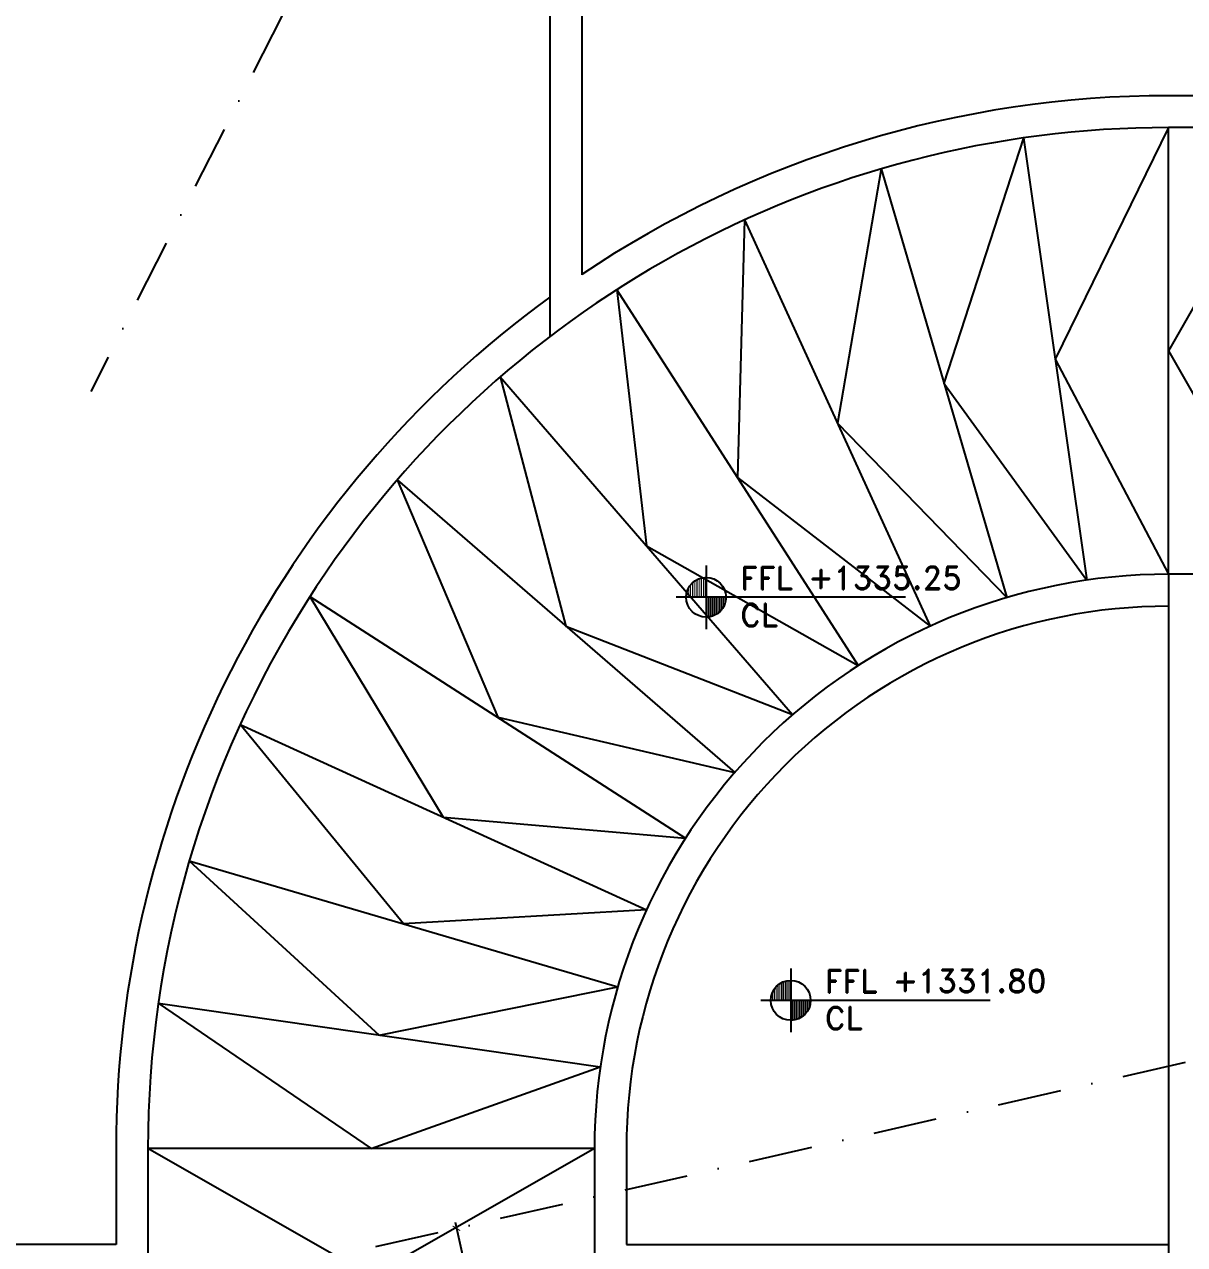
# Model space of a CAD drawing. Header units: centimetres. Extents: x 96271 to 179142, y 9855 to 112216.
# Drawn here: x 137765 to 138674, y 70745 to 71701 of the extents above; entities that cross this region are included whole.
import ezdxf

# ---------------------------------------------------------------- set-up
doc = ezdxf.new("R2010")
doc.units = ezdxf.units.CM
doc.header["$LTSCALE"] = 100
doc.header["$MEASUREMENT"] = 0
doc.header["$PDSIZE"] = 0.2
doc.linetypes.add('DASHDOT', pattern=[1, 0.5, -0.25, 0, -0.25])
doc.layers.get('0').update_dxf_attribs({"linetype": 'CONTINUOUS'})
doc.layers.get('DEFPOINTS').update_dxf_attribs({"linetype": 'CONTINUOUS'})
for name, color, linetype in [('A-Dim', 2, 'CONTINUOUS'), ('A-Patt', 8, 'CONTINUOUS'), ('A-Setback', 3, 'DASHDOT'), ('plan-elevation level', 7, 'CONTINUOUS')]:
    doc.layers.add(name, color=color, linetype=linetype)
doc.styles.add('ROMAND', font='romand.shx', dxfattribs={"height": 10})
doc.styles.get("Standard").update_dxf_attribs({"font": 'arial.ttf'})
doc.dimstyles.new('1-50', dxfattribs={"dimtxt": 11.25, "dimasz": 5, "dimexe": 5, "dimexo": 5, "dimgap": 5, "dimtad": 1, "dimdec": 1, "dimrnd": 0.5, "dimzin": 12, "dimdsep": 46, "dimtxsty": 'Standard', "dimblk": 'ARCHTICK', "dimcen": 0.09, "dimdle": 5, "dimadec": 0, "dimazin": 3, "dimtfac": 1, "dimtdec": 1, "dimtix": 1, "dimtofl": 0, "dimtmove": 1, "dimatfit": 3, "dimfxl": 5, "dimtolj": 1, "dimtzin": 0, "dimarcsym": 0})
pattern_1 = [(90, (894916.29, -703049.082), (14.2875, 7.14375), [0, -14.2875])]

# ---------------------------------------------------------------- blocks, each defined once
blk = doc.blocks.new('_ArchTick')
at = {"color": 0, "linetype": 'ByBlock', "const_width": 0.15}
blk.add_lwpolyline([(-0.5, -0.5), (0.5, 0.5)], dxfattribs=at)
blk = doc.blocks.new('*D151')
at = {"layer": 'A-Dim', "color": 0, "lineweight": -2, "transparency": 16777216}
blk.add_line((138102.25, 70762.99), (138171.08, 70460.72), dxfattribs=at)
at = {"layer": 'DEFPOINTS', "color": 0, "transparency": 16777216}
for p in [(138103.36, 70758.11), (138169.97, 70465.6), (138169.97, 70465.6)]:
    blk.add_point(p, dxfattribs=at)
at = {"layer": 'A-Dim', "color": 0, "lineweight": -2, "transparency": 16777216, "xscale": 5, "yscale": 5, "zscale": 5}
for p, rotation in [((138103.36, 70758.11), 102.8290725443541), ((138169.97, 70465.6), 282.8290725443541)]:
    blk.add_blockref('_ArchTick', p, dxfattribs=dict(at, rotation=rotation))
at = {"layer": 'A-Dim', "color": 0, "transparency": 16777216, "insert": (138147.14, 70614.24), "char_height": 11.25, "attachment_point": 5, "rotation": 282.82907}
blk.add_mtext('\\A1;300', dxfattribs=at)
blk = doc.blocks.new('CL-FFL-PLAN')
at = {"layer": 'plan-elevation level'}
h = blk.add_hatch(dxfattribs=at)
h.set_pattern_fill('DOTS', color=232, scale=9, angle=90, style=0)
h.set_pattern_definition(pattern_1)
h.paths.add_polyline_path([(-1228.6, 206.6), (-1228.6, 50.3), (-1384.9, 50.3, -0.414214)])
h = blk.add_hatch(dxfattribs=at)
h.set_pattern_fill('DOTS', color=232, scale=9, angle=90, style=0)
h.set_pattern_definition(pattern_1)
h.paths.add_polyline_path([(-1228.6, 50.3), (-1072.2, 50.3, -0.414214), (-1228.6, -106.1)])
at = {"layer": 'plan-elevation level', "color": 7, "ltscale": 111}
for p, q in [((-1228.6, 301), (-1228.6, -200.5)), ((336.9, 50.3), (-1462.7, 50.3))]:
    blk.add_line(p, q, dxfattribs=at)
blk.add_circle((-1228.6, 50.3), 156.3, dxfattribs=at)
at = {"layer": 'plan-elevation level', "color": 111, "ltscale": 111, "style": 'ROMAND'}
for s, p in [('FFL', (-960.4, 110.5)), ('CL', (-960.4, -179.7))]:
    blk.add_text(s, height=180, dxfattribs=at).set_placement(p)
for tag, p in [('FFL', (-424, 112.5)), ('CL', (-417.5, -180.3))]:
    blk.add_attdef(tag, p, '', height=180, dxfattribs=at)

msp = doc.modelspace()

# ---------------------------------------------------------------- linework, layer by layer
at = {"layer": 'A-Patt'}
for p, q in [((138876.553, 71645.533), (138661.553, 71645.533)), ((138876.553, 71620.533), (138661.553, 71620.533)), ((138661.553, 71270.533), (138661.553, 71620.533)), ((138547.701, 71612.39), (138597.511, 71265.952)), ((138436.167, 71588.127), (138534.773, 71252.305)), ((138329.221, 71548.238), (138474.616, 71229.867)), ((138229.04, 71493.536), (138418.265, 71199.097)), ((138137.664, 71425.132), (138366.866, 71160.62)), ((138056.953, 71344.421), (138321.466, 71115.22)), ((138876.553, 71270.533), (138661.553, 71270.533)), ((138661.559, 71270.329), (138661.559, 70720.329)), ((137988.55, 71253.092), (138282.989, 71063.868)), ((137933.847, 71152.911), (138252.219, 71007.516)), ((137893.959, 71045.965), (138229.781, 70947.359)), ((137869.696, 70934.431), (138216.133, 70884.621)), ((137836.553, 70820.533), (137836.553, 70745.329)), ((138211.553, 70820.533), (137861.553, 70820.533)), ((137861.553, 70820.532), (137861.553, 70720.533)), ((138211.553, 70820.532), (138211.553, 70785.533)), ((138211.559, 70820.329), (138211.559, 70720.329)), ((138236.553, 70820.532), (138236.553, 70810.533)), ((138236.559, 70810.329), (138236.559, 70745.329)), ((137836.559, 70745.329), (137474.144, 70745.329)), ((138236.559, 70745.329), (138661.559, 70745.329))]:
    msp.add_line(p, q, dxfattribs=at)
for points in [[(141005.67, 72835.533), (140966.49, 74065.329), (139736.559, 74065.329), (139736.559, 73650.329), (138876.559, 73650.329), (138876.559, 73125.329), (138176.559, 73125.329), (138176.559, 71456.548)], [(140980.657, 72835.533), (140942.274, 74040.329), (139761.559, 74040.329), (139761.559, 73625.329), (138901.559, 73625.329), (138901.559, 73100.329), (138201.559, 73100.329), (138201.559, 71505.183)], [(138661.553, 71620.533), (138572.606, 71439.171), (138661.553, 71270.533)], [(138761.553, 71620.533), (138661.553, 71445.533), (138761.553, 71270.533)], [(138547.701, 71612.39), (138485.47, 71420.216), (138597.511, 71265.952)], [(138436.167, 71588.127), (138401.919, 71389.053), (138534.773, 71252.305)], [(138329.221, 71548.238), (138323.652, 71346.316), (138474.616, 71229.867)], [(138229.04, 71493.536), (138252.265, 71292.876), (138418.265, 71199.097)], [(138137.664, 71425.132), (138189.209, 71229.821), (138366.866, 71160.62)], [(138056.953, 71344.468), (138135.77, 71158.48), (138321.466, 71115.266)], [(137988.55, 71253.092), (138093.033, 71080.214), (138282.989, 71063.868)], [(138252.219, 71007.516), (138061.87, 70996.662), (137933.847, 71152.911)], [(137893.959, 71045.965), (138042.915, 70909.526), (138229.781, 70947.359)], [(137869.696, 70934.431), (138036.553, 70820.579), (138216.133, 70884.621)], [(138211.553, 70820.533), (138036.553, 70720.533), (137861.553, 70820.532)]]:
    msp.add_lwpolyline(points, dxfattribs=at)
for centre, radius, start, end in [((138661.553, 70820.533), 825, 90, 123.887768), ((138661.553, 70820.533), 800, 90, 147.538255), ((138661.559, 70820.329), 825, 126.006625, 180), ((138661.553, 70820.533), 450, 90, 180.000062), ((138661.553, 70820.533), 800, 147.538255, 180.000047), ((138661.553, 70820.533), 425, 90, 180.000069)]:
    msp.add_arc(centre, radius, start, end, dxfattribs=at)
at = {"layer": 'A-Setback'}
msp.add_lwpolyline([(140559.009, 71153.336), (140410.95, 75800.674), (139618.405, 76606.045), (139624.608, 76644.996), (138745.22, 76680.475), (137970.463, 76711.734), (137582.107, 76353.135), (137469.619, 70671.512), (137649.878, 70654.841), (139847.419, 71155.283)], close=True, dxfattribs=at)
msp.add_lwpolyline([(141524.417, 74301.094), (141059.48, 73900.768), (140088.748, 73451.875), (139228.894, 73050.399), (138527.676, 72514.042), (138263.864, 72245.523), (138103.213, 71975.827), (137816.799, 71413.856)], dxfattribs=at)

# ---------------------------------------------------------------- block references
at = {"layer": 'plan-elevation level'}
ref = msp.add_blockref('CL-FFL-PLAN', (138421.685, 71247.478), dxfattribs=dict(at, xscale=0.09982510700227937, yscale=0.09982510700227937, zscale=0.09982510700227937))
ref.add_attrib('FFL', '+1335.25', (138379.363, 71258.711), dxfattribs={"layer": '0', "color": 111, "ltscale": 111, "height": 17.9685, "style": 'ROMAND'})
ref = msp.add_blockref('CL-FFL-PLAN', (138487.995, 70931.673), dxfattribs=dict(at, xscale=0.09982510700227937, yscale=0.09982510700227937, zscale=0.09982510700227937))
ref.add_attrib('FFL', '+1331.80', (138445.672, 70942.906), dxfattribs={"layer": '0', "color": 111, "ltscale": 111, "height": 17.9685, "style": 'ROMAND'})

# ---------------------------------------------------------------- dimensions: what is measured, and where the dimension line sits
at = {"layer": 'A-Dim'}
dim = msp.add_aligned_dim(p1=(138103.357, 70758.111), p2=(138169.97, 70465.6), distance=0, dimstyle='1-50', override={"dimse1": 1, "dimse2": 1}, dxfattribs=at)
dim.commit()
dim.dimension.update_dxf_attribs({"geometry": '*D151', "text_midpoint": (138147.143, 70614.242)})

doc.saveas('drawing.dxf')
